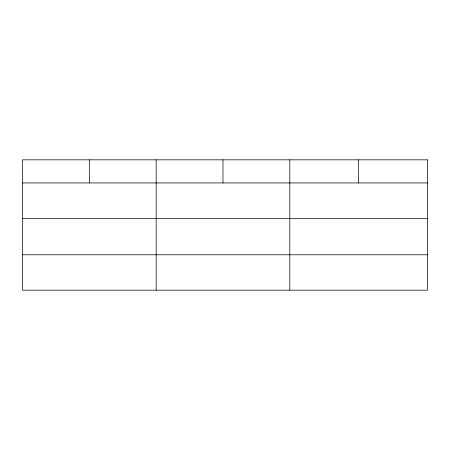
<?xml version="1.0" encoding="UTF-8"?>
<svg xmlns="http://www.w3.org/2000/svg" width="450" height="450" viewBox="0 0 450 450"><rect width="100%" height="100%" fill="white"/><g stroke="black" fill="none" stroke-linecap="round" stroke-linejoin="round"><path stroke-width="0.67" d="M22.5 182.947L427.5 182.947M22.5 218.334L427.5 218.334M22.5 254.784L427.5 254.784M358.65 159.829L358.65 182.947M289.8 159.829L289.8 290.171M222.975 159.829L222.975 182.947M156.15 159.829L156.15 290.171M89.325 159.829L89.325 182.947M427.5 159.829L22.5 159.829L22.5 290.171L427.5 290.171L427.5 159.829"/></g></svg>
